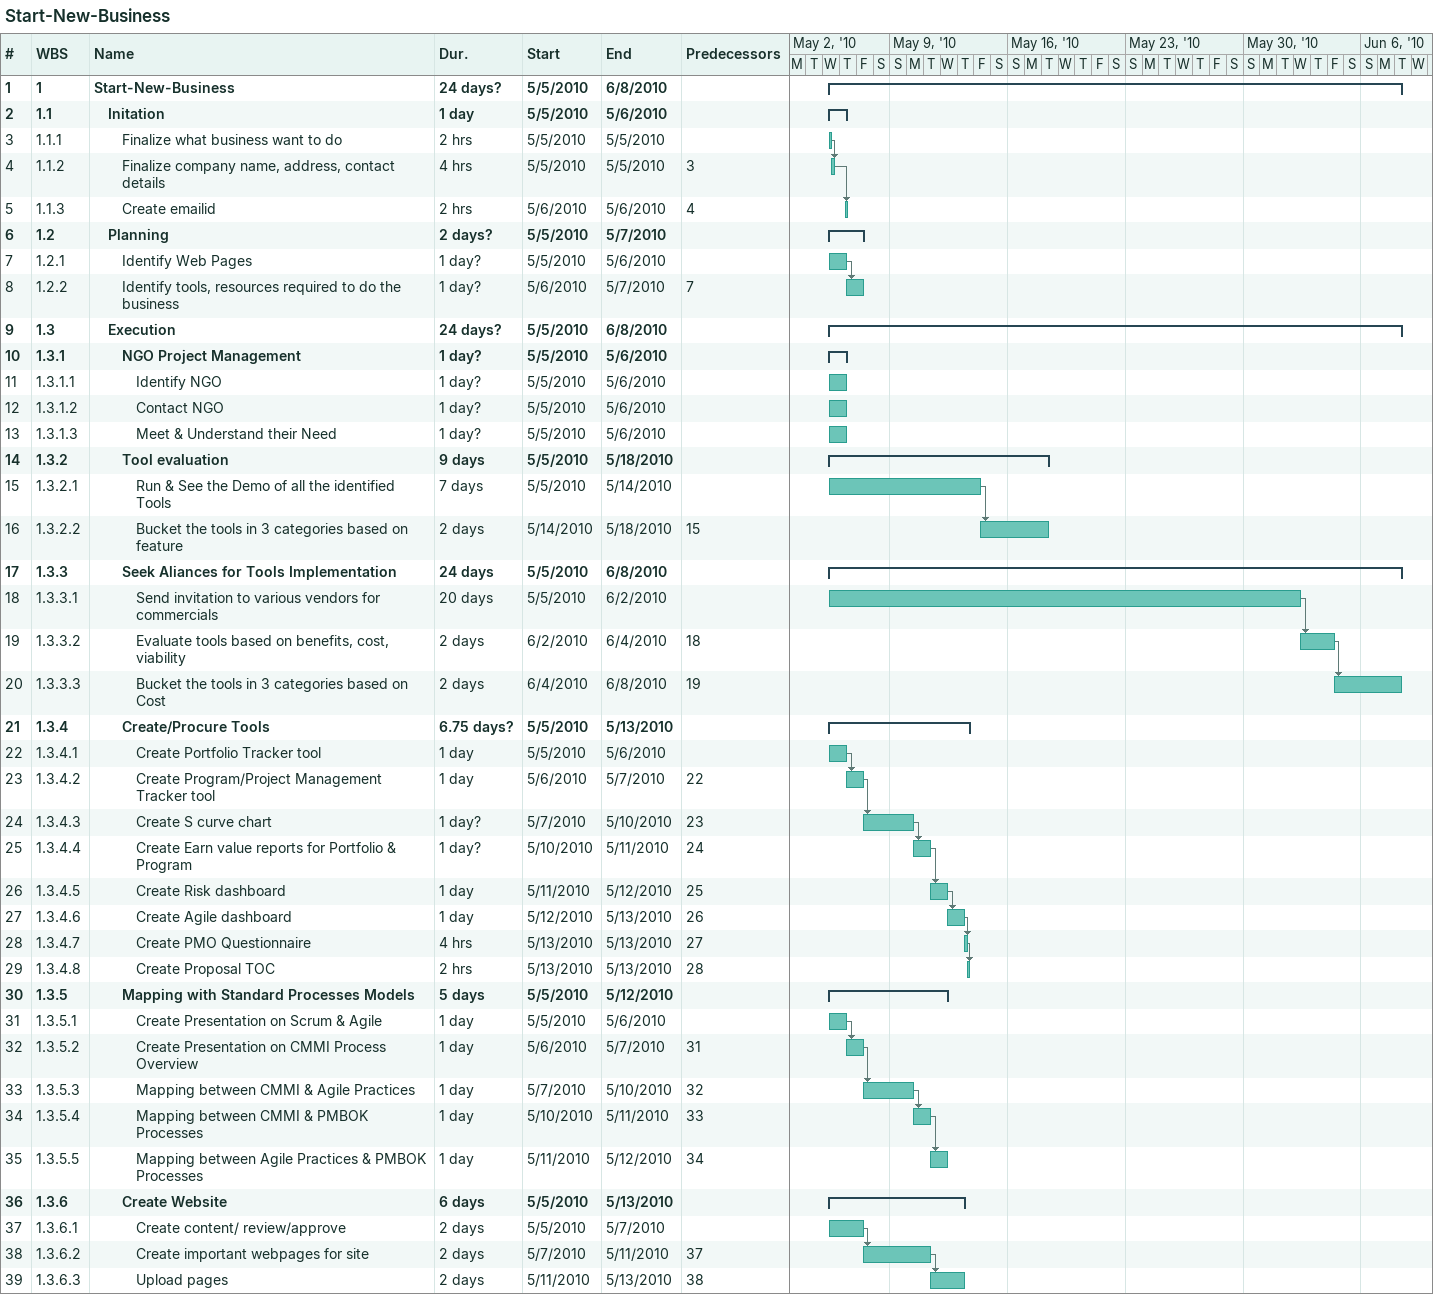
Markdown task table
Start-New-Business

| ID | WBS | Task | Duration | Start | Finish | Predecessors |
|---|---|---|---|---|---|---|
| 1 | 1 | **Start-New-Business** | 24d? | 2010-05-05 | 2010-06-08 |  |
| 2 | 1.1 | **Initation** | 1d | 2010-05-05 | 2010-05-06 |  |
| 3 | 1.1.1 | Finalize what business want to do | 2h | 2010-05-05 | 2010-05-05 |  |
| 4 | 1.1.2 | Finalize company name, address, contact details | 4h | 2010-05-05 | 2010-05-05 | 3 |
| 5 | 1.1.3 | Create emailid | 2h | 2010-05-06 | 2010-05-06 | 4 |
| 6 | 1.2 | **Planning** | 2d? | 2010-05-05 | 2010-05-07 |  |
| 7 | 1.2.1 | Identify Web Pages | 1d? | 2010-05-05 | 2010-05-06 |  |
| 8 | 1.2.2 | Identify tools, resources required to do the business | 1d? | 2010-05-06 | 2010-05-07 | 7 |
| 9 | 1.3 | **Execution** | 24d? | 2010-05-05 | 2010-06-08 |  |
| 10 | 1.3.1 | **NGO Project Management** | 1d? | 2010-05-05 | 2010-05-06 |  |
| 11 | 1.3.1.1 | Identify NGO | 1d? | 2010-05-05 | 2010-05-06 |  |
| 12 | 1.3.1.2 | Contact NGO | 1d? | 2010-05-05 | 2010-05-06 |  |
| 13 | 1.3.1.3 | Meet & Understand their Need | 1d? | 2010-05-05 | 2010-05-06 |  |
| 14 | 1.3.2 | **Tool evaluation** | 9d | 2010-05-05 | 2010-05-18 |  |
| 15 | 1.3.2.1 | Run & See the Demo of all the identified Tools | 7d | 2010-05-05 | 2010-05-14 |  |
| 16 | 1.3.2.2 | Bucket the tools in 3 categories based on feature | 2d | 2010-05-14 | 2010-05-18 | 15 |
| 17 | 1.3.3 | **Seek Aliances for Tools Implementation** | 24d | 2010-05-05 | 2010-06-08 |  |
| 18 | 1.3.3.1 | Send invitation to various vendors for commercials | 20d | 2010-05-05 | 2010-06-02 |  |
| 19 | 1.3.3.2 | Evaluate tools based on benefits, cost, viability | 2d | 2010-06-02 | 2010-06-04 | 18 |
| 20 | 1.3.3.3 | Bucket the tools in 3 categories based on Cost | 2d | 2010-06-04 | 2010-06-08 | 19 |
| 21 | 1.3.4 | **Create/Procure Tools** | 6.75d? | 2010-05-05 | 2010-05-13 |  |
| 22 | 1.3.4.1 | Create Portfolio Tracker tool | 1d | 2010-05-05 | 2010-05-06 |  |
| 23 | 1.3.4.2 | Create Program/Project Management Tracker tool | 1d | 2010-05-06 | 2010-05-07 | 22 |
| 24 | 1.3.4.3 | Create S curve chart | 1d? | 2010-05-07 | 2010-05-10 | 23 |
| 25 | 1.3.4.4 | Create Earn value reports for Portfolio & Program | 1d? | 2010-05-10 | 2010-05-11 | 24 |
| 26 | 1.3.4.5 | Create Risk dashboard | 1d | 2010-05-11 | 2010-05-12 | 25 |
| 27 | 1.3.4.6 | Create Agile dashboard | 1d | 2010-05-12 | 2010-05-13 | 26 |
| 28 | 1.3.4.7 | Create PMO Questionnaire | 4h | 2010-05-13 | 2010-05-13 | 27 |
| 29 | 1.3.4.8 | Create Proposal TOC | 2h | 2010-05-13 | 2010-05-13 | 28 |
| 30 | 1.3.5 | **Mapping with Standard Processes Models** | 5d | 2010-05-05 | 2010-05-12 |  |
| 31 | 1.3.5.1 | Create Presentation on Scrum & Agile | 1d | 2010-05-05 | 2010-05-06 |  |
| 32 | 1.3.5.2 | Create Presentation on CMMI Process Overview | 1d | 2010-05-06 | 2010-05-07 | 31 |
| 33 | 1.3.5.3 | Mapping between CMMI & Agile Practices | 1d | 2010-05-07 | 2010-05-10 | 32 |
| 34 | 1.3.5.4 | Mapping between CMMI & PMBOK Processes | 1d | 2010-05-10 | 2010-05-11 | 33 |
| 35 | 1.3.5.5 | Mapping between Agile Practices & PMBOK Processes | 1d | 2010-05-11 | 2010-05-12 | 34 |
| 36 | 1.3.6 | **Create Website** | 6d | 2010-05-05 | 2010-05-13 |  |
| 37 | 1.3.6.1 | Create content/ review/approve | 2d | 2010-05-05 | 2010-05-07 |  |
| 38 | 1.3.6.2 | Create important webpages for site | 2d | 2010-05-07 | 2010-05-11 | 37 |
| 39 | 1.3.6.3 | Upload pages | 2d | 2010-05-11 | 2010-05-13 | 38 |
